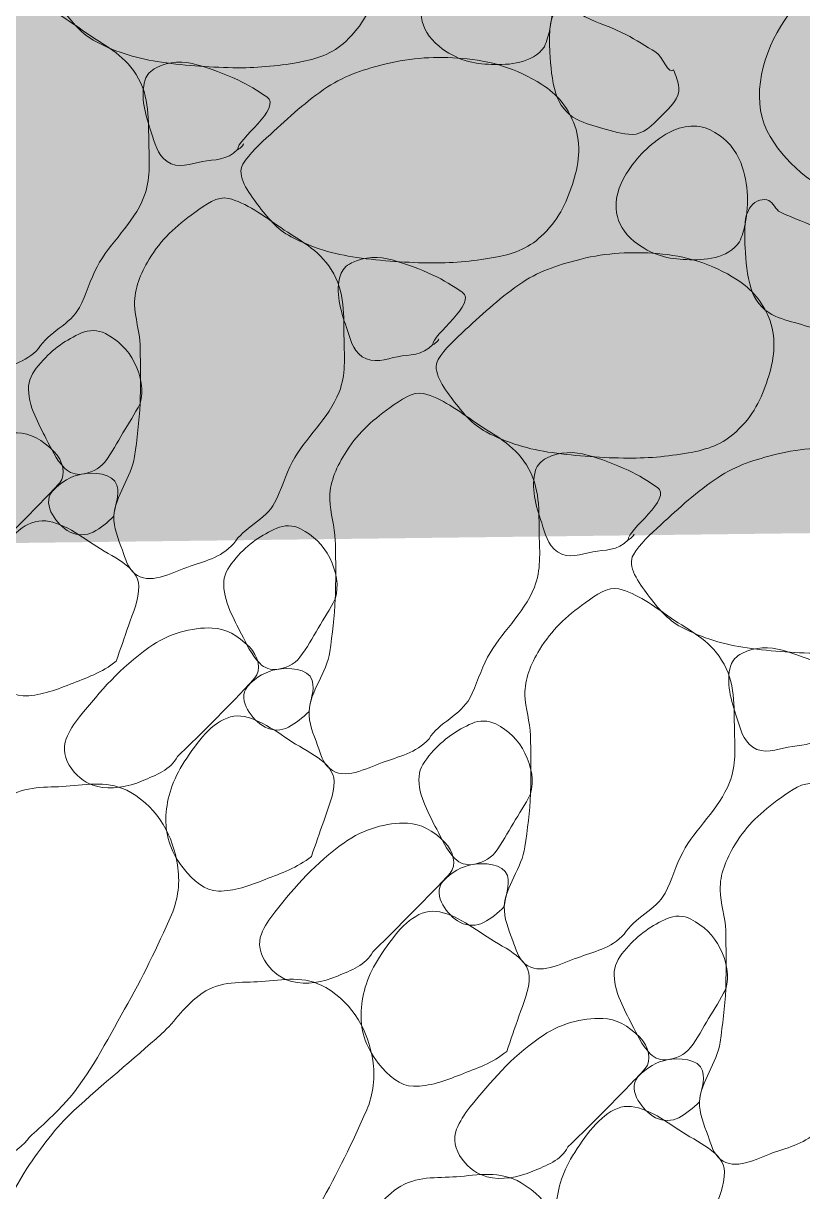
# Model space of a CAD drawing. Header units: feet. Extents: x 47819 to 50150, y 49272 to 50730.
# Drawn here: x 49385.9 to 49390.43, y 50333.79 to 50340.57 of the extents above; entities that cross this region are included whole.
import ezdxf

# ---------------------------------------------------------------- set-up
doc = ezdxf.new("R2010")
doc.units = ezdxf.units.FT
doc.header["$MEASUREMENT"] = 0
doc.layers.add('Level 30', color=1, linetype='Continuous', lineweight=0)
doc.layers.add('SILT FENCE', color=200, linetype='Continuous')

msp = doc.modelspace()

# ---------------------------------------------------------------- linework, layer by layer
at = {"layer": 'Level 30', "color": 1, "linetype": 'Continuous', "lineweight": 0}
for points, knots in [([(49391.4739, 50339.6391), (49391.3994, 50339.5316), (49391.2819, 50339.5134), (49391.1734, 50339.4941), (49391.0187, 50339.4668), (49390.8539, 50339.4676), (49390.6996, 50339.5366), (49390.4947, 50339.6282), (49390.3165, 50339.7613), (49390.2223, 50339.9502), (49390.1257, 50340.1441), (49390.2009, 50340.4104), (49390.3249, 50340.5902), (49390.4076, 50340.7101), (49390.4902, 50340.8279), (49390.5971, 50340.926), (49390.7644, 50341.0795), (49390.9397, 50341.221), (49391.1062, 50341.3715), (49391.1887, 50341.4461), (49391.2408, 50341.5378), (49391.3431, 50341.6084), (49391.4498, 50341.6821), (49391.5711, 50341.6668), (49391.686, 50341.6756), (49391.8099, 50341.685), (49391.9371, 50341.713), (49392.0608, 50341.6402), (49392.2255, 50341.5434), (49392.307, 50341.3824), (49392.333, 50341.2195), (49392.3482, 50341.1246), (49392.3372, 50341.0191), (49392.2977, 50340.9296), (49392.2149, 50340.742), (49392.128, 50340.5601), (49392.0255, 50340.3816), (49391.9181, 50340.1946), (49391.8266, 50340.0011), (49391.6825, 50339.8406), (49391.6173, 50339.768), (49391.5452, 50339.7047), (49391.4739, 50339.6391)], [0, 0, 0, 0, 0.050597, 0.050597, 0.050597, 0.122728, 0.122728, 0.122728, 0.218507, 0.218507, 0.218507, 0.316787, 0.316787, 0.316787, 0.38235, 0.38235, 0.38235, 0.484937, 0.484937, 0.484937, 0.535738, 0.535738, 0.535738, 0.588733, 0.588733, 0.588733, 0.645816, 0.645816, 0.645816, 0.721809, 0.721809, 0.721809, 0.766098, 0.766098, 0.766098, 0.85889, 0.85889, 0.85889, 0.956017, 0.956017, 0.956017, 1, 1, 1, 1]), ([(49387.7927, 50340.4848), (49387.716, 50340.4043), (49387.6237, 50340.3695), (49387.524, 50340.3505), (49387.3991, 50340.3266), (49387.2743, 50340.3143), (49387.1492, 50340.3151), (49387.002, 50340.3161), (49386.8546, 50340.3263), (49386.7073, 50340.3469), (49386.5743, 50340.3655), (49386.4495, 50340.4018), (49386.3255, 50340.4671), (49386.2418, 50340.5112), (49386.1895, 50340.5775), (49386.131, 50340.6545), (49386.0773, 50340.7254), (49386.0068, 50340.8221), (49386.0462, 50340.8879), (49386.0834, 50340.9501), (49386.1459, 50341.0066), (49386.2053, 50341.0611), (49386.3142, 50341.1611), (49386.4134, 50341.2546), (49386.5376, 50341.3369), (49386.6425, 50341.4064), (49386.7575, 50341.4413), (49386.877, 50341.4712), (49387.022, 50341.5075), (49387.1729, 50341.5148), (49387.3189, 50341.503), (49387.4796, 50341.4901), (49387.6311, 50341.4476), (49387.7821, 50341.351), (49387.8707, 50341.2943), (49387.9283, 50341.2223), (49387.966, 50341.1318), (49388.0106, 50341.0245), (49388.0002, 50340.9003), (49387.966, 50340.7924), (49387.9303, 50340.6802), (49387.8891, 50340.5782), (49387.7927, 50340.4848)], [0, 0, 0, 0, 0.060327, 0.060327, 0.060327, 0.135919, 0.135919, 0.135919, 0.224896, 0.224896, 0.224896, 0.305284, 0.305284, 0.305284, 0.359513, 0.359513, 0.359513, 0.409373, 0.409373, 0.409373, 0.456607, 0.456607, 0.456607, 0.543329, 0.543329, 0.543329, 0.616633, 0.616633, 0.616633, 0.70561, 0.70561, 0.70561, 0.803499, 0.803499, 0.803499, 0.860951, 0.860951, 0.860951, 0.929109, 0.929109, 0.929109, 1, 1, 1, 1]), ([(49388.9297, 50340.4367), (49388.8602, 50340.3382), (49388.7243, 50340.331), (49388.6221, 50340.3342), (49388.5207, 50340.3374), (49388.4192, 50340.3576), (49388.3181, 50340.4403), (49388.2568, 50340.4904), (49388.226, 50340.5459), (49388.2156, 50340.6064), (49388.203, 50340.6787), (49388.227, 50340.7606), (49388.2721, 50340.8327), (49388.335, 50340.9332), (49388.4061, 50341.0023), (49388.5019, 50341.0625), (49388.5784, 50341.1106), (49388.682, 50341.1261), (49388.76, 50341.0873), (49388.8308, 50341.052), (49388.8913, 50340.998), (49388.9262, 50340.9211), (49388.9831, 50340.7956), (49388.986, 50340.6627), (49388.9616, 50340.5393), (49388.9547, 50340.5047), (49388.9443, 50340.4706), (49388.9297, 50340.4367)], [0, 0, 0, 0, 0.135954, 0.135954, 0.135954, 0.270983, 0.270983, 0.270983, 0.352857, 0.352857, 0.352857, 0.450656, 0.450656, 0.450656, 0.586933, 0.586933, 0.586933, 0.695652, 0.695652, 0.695652, 0.79419, 0.79419, 0.79419, 0.954985, 0.954985, 0.954985, 1, 1, 1, 1]), ([(49385.9931, 50338.6852), (49385.9157, 50338.6006), (49385.8166, 50338.5824), (49385.7209, 50338.5473), (49385.6249, 50338.5121), (49385.5014, 50338.4423), (49385.4168, 50338.512), (49385.3749, 50338.5465), (49385.3643, 50338.5973), (49385.3461, 50338.6463), (49385.3217, 50338.7122), (49385.2938, 50338.7794), (49385.2966, 50338.8443), (49385.3017, 50338.961), (49385.4001, 50339.0703), (49385.4168, 50339.1908), (49385.431, 50339.2924), (49385.4447, 50339.3954), (49385.4487, 50339.4984), (49385.453, 50339.6114), (49385.4515, 50339.7248), (49385.4487, 50339.8378), (49385.4466, 50339.9174), (49385.4185, 50339.9958), (49385.4168, 50340.0747), (49385.4149, 50340.1654), (49385.4498, 50340.2514), (49385.5017, 50340.3363), (49385.5734, 50340.4536), (49385.6532, 50340.5267), (49385.7668, 50340.6085), (49385.8299, 50340.654), (49385.8989, 50340.7048), (49385.9613, 50340.6899), (49386.0645, 50340.6652), (49386.1649, 50340.5894), (49386.2654, 50340.5202), (49386.3754, 50340.4443), (49386.4817, 50340.3981), (49386.5588, 50340.2762), (49386.6423, 50340.1441), (49386.6293, 50340.0063), (49386.6331, 50339.8696), (49386.6358, 50339.7687), (49386.644, 50339.6649), (49386.6048, 50339.5656), (49386.5419, 50339.4064), (49386.4077, 50339.3007), (49386.3325, 50339.159), (49386.2929, 50339.0842), (49386.2691, 50338.9969), (49386.23, 50338.9221), (49386.1793, 50338.825), (49386.048, 50338.7779), (49385.9931, 50338.6852)], [0, 0, 0, 0, 0.054316, 0.054316, 0.054316, 0.108799, 0.108799, 0.108799, 0.135821, 0.135821, 0.135821, 0.172146, 0.172146, 0.172146, 0.237422, 0.237422, 0.237422, 0.292461, 0.292461, 0.292461, 0.352873, 0.352873, 0.352873, 0.395413, 0.395413, 0.395413, 0.444368, 0.444368, 0.444368, 0.51201, 0.51201, 0.51201, 0.549525, 0.549525, 0.549525, 0.611502, 0.611502, 0.611502, 0.679424, 0.679424, 0.679424, 0.752988, 0.752988, 0.752988, 0.80734, 0.80734, 0.80734, 0.894432, 0.894432, 0.894432, 0.940374, 0.940374, 0.940374, 1, 1, 1, 1]), ([(49389.6793, 50340.3024), (49389.6932, 50340.2691), (49389.7076, 50340.2336), (49389.7111, 50340.1998), (49389.7174, 50340.1384), (49389.6609, 50340.0865), (49389.6086, 50340.0337), (49389.555, 50339.9796), (49389.5033, 50339.9278), (49389.4389, 50339.9276), (49389.383, 50339.9275), (49389.3251, 50339.9467), (49389.2691, 50339.963), (49389.2172, 50339.9781), (49389.1667, 50339.9894), (49389.1171, 50340.016), (49389.0583, 50340.0476), (49389.0159, 50340.1018), (49388.9969, 50340.1645), (49388.9727, 50340.2442), (49388.9662, 50340.3241), (49388.9616, 50340.4049), (49388.959, 50340.4496), (49388.9589, 50340.4945), (49388.9616, 50340.5393), (49388.9637, 50340.5765), (49388.9718, 50340.6111), (49388.9969, 50340.6453), (49389.021, 50340.6781), (49389.0719, 50340.6909), (49389.0994, 50340.6771), (49389.1238, 50340.665), (49389.1388, 50340.6235), (49389.1666, 50340.61), (49389.2422, 50340.5731), (49389.3274, 50340.5475), (49389.4035, 50340.5074), (49389.4629, 50340.4762), (49389.5203, 50340.4399), (49389.5767, 50340.4049), (49389.6174, 50340.3797), (49389.6519, 50340.2711), (49389.6793, 50340.3024)], [0, 0, 0, 0, 0.046192, 0.046192, 0.046192, 0.130206, 0.130206, 0.130206, 0.216316, 0.216316, 0.216316, 0.290904, 0.290904, 0.290904, 0.360184, 0.360184, 0.360184, 0.442388, 0.442388, 0.442388, 0.546946, 0.546946, 0.546946, 0.604754, 0.604754, 0.604754, 0.652861, 0.652861, 0.652861, 0.699053, 0.699053, 0.699053, 0.739929, 0.739929, 0.739929, 0.850992, 0.850992, 0.850992, 0.93761, 0.93761, 0.93761, 1, 1, 1, 1]), ([(49387.1492, 50339.8413), (49387.0864, 50339.774), (49387.0149, 50339.7841), (49386.9442, 50339.7706), (49386.8774, 50339.7579), (49386.8028, 50339.7261), (49386.7391, 50339.7706), (49386.6792, 50339.8125), (49386.6685, 50339.8781), (49386.6472, 50339.9403), (49386.6133, 50340.0391), (49386.5817, 50340.1468), (49386.6118, 50340.2444), (49386.6212, 50340.2747), (49386.6446, 50340.2994), (49386.6755, 50340.3151), (49386.7526, 50340.3543), (49386.8373, 50340.3542), (49386.9124, 50340.3328), (49386.9922, 50340.31), (49387.0705, 50340.2808), (49387.1492, 50340.2444), (49387.2104, 50340.2161), (49387.2675, 50340.1805), (49387.3189, 50340.1454), (49387.4102, 50340.0831), (49387.1434, 50339.8947), (49387.1492, 50339.8413), (49387.15, 50339.8344), (49387.194, 50339.8755), (49387.1811, 50339.8732)], [0, 0, 0, 0, 0.103475, 0.103475, 0.103475, 0.201297, 0.201297, 0.201297, 0.293367, 0.293367, 0.293367, 0.439391, 0.439391, 0.439391, 0.484772, 0.484772, 0.484772, 0.598088, 0.598088, 0.598088, 0.7187, 0.7187, 0.7187, 0.812423, 0.812423, 0.812423, 0.978533, 0.978533, 0.978533, 1, 1, 1, 1]), ([(49388.9262, 50339.3513), (49388.8495, 50339.2708), (49388.7572, 50339.236), (49388.6575, 50339.217), (49388.5326, 50339.1931), (49388.4078, 50339.1808), (49388.2827, 50339.1816), (49388.1355, 50339.1826), (49387.9881, 50339.1928), (49387.8408, 50339.2134), (49387.7077, 50339.232), (49387.583, 50339.2683), (49387.459, 50339.3336), (49387.3753, 50339.3777), (49387.323, 50339.444), (49387.2645, 50339.521), (49387.2108, 50339.5919), (49387.1403, 50339.6886), (49387.1796, 50339.7544), (49387.2169, 50339.8167), (49387.2794, 50339.8732), (49387.3387, 50339.9276), (49387.4477, 50340.0276), (49387.5469, 50340.1211), (49387.6711, 50340.2034), (49387.776, 50340.2729), (49387.891, 50340.3078), (49388.0105, 50340.3377), (49388.1555, 50340.374), (49388.3064, 50340.3813), (49388.4524, 50340.3695), (49388.6131, 50340.3566), (49388.7646, 50340.3141), (49388.9156, 50340.2175), (49389.0042, 50340.1609), (49389.0618, 50340.0888), (49389.0994, 50339.9983), (49389.1441, 50339.891), (49389.1337, 50339.7668), (49389.0994, 50339.6589), (49389.0638, 50339.5467), (49389.0226, 50339.4447), (49388.9262, 50339.3513)], [0, 0, 0, 0, 0.060327, 0.060327, 0.060327, 0.135919, 0.135919, 0.135919, 0.224896, 0.224896, 0.224896, 0.305284, 0.305284, 0.305284, 0.359513, 0.359513, 0.359513, 0.409373, 0.409373, 0.409373, 0.456607, 0.456607, 0.456607, 0.543329, 0.543329, 0.543329, 0.616633, 0.616633, 0.616633, 0.70561, 0.70561, 0.70561, 0.803499, 0.803499, 0.803499, 0.860951, 0.860951, 0.860951, 0.929109, 0.929109, 0.929109, 1, 1, 1, 1]), ([(49390.0632, 50339.3032), (49389.9937, 50339.2047), (49389.8578, 50339.1975), (49389.7556, 50339.2007), (49389.6542, 50339.2039), (49389.5527, 50339.2241), (49389.4516, 50339.3068), (49389.3903, 50339.3569), (49389.3595, 50339.4124), (49389.3491, 50339.4729), (49389.3365, 50339.5453), (49389.3605, 50339.6271), (49389.4056, 50339.6992), (49389.4685, 50339.7997), (49389.5396, 50339.8688), (49389.6354, 50339.929), (49389.7119, 50339.9771), (49389.8154, 50339.9926), (49389.8935, 50339.9538), (49389.9643, 50339.9185), (49390.0248, 50339.8645), (49390.0597, 50339.7876), (49390.1166, 50339.6621), (49390.1195, 50339.5292), (49390.0951, 50339.4058), (49390.0882, 50339.3712), (49390.0778, 50339.3371), (49390.0632, 50339.3032)], [0, 0, 0, 0, 0.135954, 0.135954, 0.135954, 0.270983, 0.270983, 0.270983, 0.352857, 0.352857, 0.352857, 0.450656, 0.450656, 0.450656, 0.586933, 0.586933, 0.586933, 0.695652, 0.695652, 0.695652, 0.79419, 0.79419, 0.79419, 0.954985, 0.954985, 0.954985, 1, 1, 1, 1]), ([(49387.1266, 50337.5517), (49387.0492, 50337.4671), (49386.9501, 50337.4489), (49386.8544, 50337.4138), (49386.7584, 50337.3786), (49386.6349, 50337.3088), (49386.5503, 50337.3785), (49386.5084, 50337.413), (49386.4978, 50337.4638), (49386.4796, 50337.5128), (49386.4552, 50337.5787), (49386.4273, 50337.6459), (49386.4301, 50337.7108), (49386.4352, 50337.8275), (49386.5335, 50337.9368), (49386.5503, 50338.0573), (49386.5645, 50338.1589), (49386.5782, 50338.2619), (49386.5821, 50338.3649), (49386.5865, 50338.4779), (49386.585, 50338.5913), (49386.5821, 50338.7043), (49386.5801, 50338.7839), (49386.552, 50338.8623), (49386.5503, 50338.9412), (49386.5484, 50339.0319), (49386.5832, 50339.1179), (49386.6352, 50339.2028), (49386.7069, 50339.3201), (49386.7867, 50339.3932), (49386.9003, 50339.4751), (49386.9634, 50339.5205), (49387.0323, 50339.5713), (49387.0948, 50339.5564), (49387.198, 50339.5317), (49387.2984, 50339.4559), (49387.3989, 50339.3867), (49387.5089, 50339.3108), (49387.6152, 50339.2646), (49387.6923, 50339.1427), (49387.7758, 50339.0107), (49387.7628, 50338.8728), (49387.7665, 50338.7361), (49387.7693, 50338.6352), (49387.7775, 50338.5314), (49387.7383, 50338.4321), (49387.6754, 50338.2729), (49387.5412, 50338.1672), (49387.466, 50338.0255), (49387.4264, 50337.9507), (49387.4026, 50337.8634), (49387.3635, 50337.7886), (49387.3128, 50337.6915), (49387.1815, 50337.6444), (49387.1266, 50337.5517)], [0, 0, 0, 0, 0.054316, 0.054316, 0.054316, 0.108799, 0.108799, 0.108799, 0.135821, 0.135821, 0.135821, 0.172146, 0.172146, 0.172146, 0.237422, 0.237422, 0.237422, 0.292461, 0.292461, 0.292461, 0.352873, 0.352873, 0.352873, 0.395413, 0.395413, 0.395413, 0.444368, 0.444368, 0.444368, 0.51201, 0.51201, 0.51201, 0.549525, 0.549525, 0.549525, 0.611502, 0.611502, 0.611502, 0.679424, 0.679424, 0.679424, 0.752988, 0.752988, 0.752988, 0.80734, 0.80734, 0.80734, 0.894432, 0.894432, 0.894432, 0.940374, 0.940374, 0.940374, 1, 1, 1, 1]), ([(49390.8128, 50339.1689), (49390.8267, 50339.1356), (49390.8411, 50339.1001), (49390.8446, 50339.0663), (49390.8508, 50339.0049), (49390.7944, 50338.953), (49390.7421, 50338.9002), (49390.6884, 50338.8461), (49390.6368, 50338.7943), (49390.5723, 50338.7941), (49390.5165, 50338.794), (49390.4586, 50338.8132), (49390.4026, 50338.8295), (49390.3506, 50338.8446), (49390.3002, 50338.8559), (49390.2506, 50338.8825), (49390.1918, 50338.9141), (49390.1494, 50338.9683), (49390.1304, 50339.031), (49390.1062, 50339.1107), (49390.0997, 50339.1906), (49390.0951, 50339.2714), (49390.0925, 50339.3161), (49390.0924, 50339.361), (49390.0951, 50339.4058), (49390.0972, 50339.443), (49390.1053, 50339.4777), (49390.1304, 50339.5118), (49390.1545, 50339.5446), (49390.2054, 50339.5574), (49390.2329, 50339.5436), (49390.2573, 50339.5315), (49390.2723, 50339.49), (49390.3001, 50339.4765), (49390.3757, 50339.4396), (49390.4609, 50339.414), (49390.537, 50339.3739), (49390.5964, 50339.3427), (49390.6537, 50339.3064), (49390.7102, 50339.2714), (49390.7509, 50339.2462), (49390.7854, 50339.1376), (49390.8128, 50339.1689)], [0, 0, 0, 0, 0.046192, 0.046192, 0.046192, 0.130206, 0.130206, 0.130206, 0.216316, 0.216316, 0.216316, 0.290904, 0.290904, 0.290904, 0.360184, 0.360184, 0.360184, 0.442388, 0.442388, 0.442388, 0.546946, 0.546946, 0.546946, 0.604754, 0.604754, 0.604754, 0.652861, 0.652861, 0.652861, 0.699053, 0.699053, 0.699053, 0.739929, 0.739929, 0.739929, 0.850992, 0.850992, 0.850992, 0.93761, 0.93761, 0.93761, 1, 1, 1, 1]), ([(49388.2827, 50338.7078), (49388.2199, 50338.6405), (49388.1484, 50338.6506), (49388.0777, 50338.6371), (49388.0108, 50338.6244), (49387.9363, 50338.5926), (49387.8726, 50338.6371), (49387.8127, 50338.679), (49387.802, 50338.7446), (49387.7807, 50338.8068), (49387.7468, 50338.9056), (49387.7152, 50339.0133), (49387.7453, 50339.1109), (49387.7547, 50339.1412), (49387.7781, 50339.1659), (49387.809, 50339.1816), (49387.8861, 50339.2208), (49387.9708, 50339.2207), (49388.0459, 50339.1993), (49388.1257, 50339.1765), (49388.204, 50339.1473), (49388.2827, 50339.1109), (49388.3439, 50339.0826), (49388.401, 50339.0471), (49388.4524, 50339.0119), (49388.5437, 50338.9496), (49388.2769, 50338.7612), (49388.2827, 50338.7078), (49388.2835, 50338.7009), (49388.3275, 50338.742), (49388.3146, 50338.7397)], [0, 0, 0, 0, 0.103475, 0.103475, 0.103475, 0.201297, 0.201297, 0.201297, 0.293367, 0.293367, 0.293367, 0.439391, 0.439391, 0.439391, 0.484772, 0.484772, 0.484772, 0.598088, 0.598088, 0.598088, 0.7187, 0.7187, 0.7187, 0.812423, 0.812423, 0.812423, 0.978533, 0.978533, 0.978533, 1, 1, 1, 1]), ([(49390.0597, 50338.2178), (49389.983, 50338.1373), (49389.8906, 50338.1025), (49389.791, 50338.0835), (49389.6661, 50338.0597), (49389.5413, 50338.0473), (49389.4162, 50338.0481), (49389.269, 50338.0491), (49389.1215, 50338.0593), (49388.9743, 50338.0799), (49388.8412, 50338.0986), (49388.7165, 50338.1348), (49388.5924, 50338.2001), (49388.5088, 50338.2442), (49388.4565, 50338.3105), (49388.398, 50338.3875), (49388.3442, 50338.4584), (49388.2738, 50338.5551), (49388.3131, 50338.6209), (49388.3504, 50338.6832), (49388.4129, 50338.7397), (49388.4722, 50338.7941), (49388.5812, 50338.8941), (49388.6804, 50338.9876), (49388.8046, 50339.0699), (49388.9095, 50339.1394), (49389.0245, 50339.1744), (49389.144, 50339.2042), (49389.289, 50339.2405), (49389.4399, 50339.2478), (49389.5859, 50339.2361), (49389.7466, 50339.2231), (49389.8981, 50339.1806), (49390.0491, 50339.084), (49390.1377, 50339.0274), (49390.1953, 50338.9553), (49390.2329, 50338.8648), (49390.2776, 50338.7575), (49390.2672, 50338.6333), (49390.2329, 50338.5254), (49390.1973, 50338.4132), (49390.1561, 50338.3112), (49390.0597, 50338.2178)], [0, 0, 0, 0, 0.060327, 0.060327, 0.060327, 0.135919, 0.135919, 0.135919, 0.224896, 0.224896, 0.224896, 0.305284, 0.305284, 0.305284, 0.359513, 0.359513, 0.359513, 0.409373, 0.409373, 0.409373, 0.456607, 0.456607, 0.456607, 0.543329, 0.543329, 0.543329, 0.616633, 0.616633, 0.616633, 0.70561, 0.70561, 0.70561, 0.803499, 0.803499, 0.803499, 0.860951, 0.860951, 0.860951, 0.929109, 0.929109, 0.929109, 1, 1, 1, 1]), ([(49386.5821, 50338.3649), (49386.5513, 50338.3027), (49386.517, 50338.2515), (49386.4831, 50338.1952), (49386.4486, 50338.1378), (49386.4199, 50338.0816), (49386.3771, 50338.0255), (49386.3446, 50337.9829), (49386.2888, 50337.961), (49386.2427, 50337.9548), (49386.2108, 50337.9505), (49386.1712, 50337.9615), (49386.1437, 50337.9901), (49386.0914, 50338.0447), (49386.0691, 50338.1003), (49386.0377, 50338.1598), (49386.0136, 50338.2054), (49385.9914, 50338.2503), (49385.9705, 50338.2977), (49385.9468, 50338.3513), (49385.9312, 50338.412), (49385.9351, 50338.4674), (49385.9386, 50338.516), (49385.9689, 50338.559), (49386.0059, 50338.6018), (49386.0774, 50338.6845), (49386.1536, 50338.7355), (49386.2427, 50338.775), (49386.2846, 50338.7936), (49386.338, 50338.7941), (49386.3806, 50338.7715), (49386.4547, 50338.7321), (49386.5119, 50338.6797), (49386.5503, 50338.6018), (49386.5886, 50338.5241), (49386.6051, 50338.4406), (49386.5821, 50338.3649)], [0, 0, 0, 0, 0.087607, 0.087607, 0.087607, 0.176844, 0.176844, 0.176844, 0.244543, 0.244543, 0.244543, 0.291416, 0.291416, 0.291416, 0.380653, 0.380653, 0.380653, 0.449046, 0.449046, 0.449046, 0.526343, 0.526343, 0.526343, 0.594042, 0.594042, 0.594042, 0.724902, 0.724902, 0.724902, 0.786407, 0.786407, 0.786407, 0.893425, 0.893425, 0.893425, 1, 1, 1, 1]), ([(49388.2601, 50336.4182), (49388.1827, 50336.3336), (49388.0836, 50336.3154), (49387.9879, 50336.2803), (49387.8918, 50336.2451), (49387.7684, 50336.1753), (49387.6838, 50336.245), (49387.6419, 50336.2795), (49387.6312, 50336.3304), (49387.6131, 50336.3793), (49387.5887, 50336.4452), (49387.5608, 50336.5124), (49387.5636, 50336.5773), (49387.5687, 50336.694), (49387.667, 50336.8033), (49387.6838, 50336.9238), (49387.698, 50337.0255), (49387.7117, 50337.1284), (49387.7156, 50337.2314), (49387.72, 50337.3445), (49387.7185, 50337.4578), (49387.7156, 50337.5708), (49387.7136, 50337.6504), (49387.6855, 50337.7289), (49387.6838, 50337.8077), (49387.6819, 50337.8984), (49387.7167, 50337.9844), (49387.7687, 50338.0693), (49387.8404, 50338.1866), (49387.9202, 50338.2597), (49388.0338, 50338.3416), (49388.0969, 50338.387), (49388.1658, 50338.4378), (49388.2283, 50338.4229), (49388.3315, 50338.3982), (49388.4319, 50338.3224), (49388.5323, 50338.2532), (49388.6424, 50338.1773), (49388.7487, 50338.1312), (49388.8258, 50338.0092), (49388.9093, 50337.8772), (49388.8963, 50337.7393), (49388.9, 50337.6026), (49388.9028, 50337.5017), (49388.911, 50337.3979), (49388.8718, 50337.2986), (49388.8089, 50337.1394), (49388.6747, 50337.0337), (49388.5995, 50336.892), (49388.5599, 50336.8172), (49388.5361, 50336.7299), (49388.497, 50336.6551), (49388.4463, 50336.558), (49388.315, 50336.5109), (49388.2601, 50336.4182)], [0, 0, 0, 0, 0.054316, 0.054316, 0.054316, 0.108799, 0.108799, 0.108799, 0.135821, 0.135821, 0.135821, 0.172146, 0.172146, 0.172146, 0.237422, 0.237422, 0.237422, 0.292461, 0.292461, 0.292461, 0.352873, 0.352873, 0.352873, 0.395413, 0.395413, 0.395413, 0.444368, 0.444368, 0.444368, 0.51201, 0.51201, 0.51201, 0.549525, 0.549525, 0.549525, 0.611502, 0.611502, 0.611502, 0.679424, 0.679424, 0.679424, 0.752988, 0.752988, 0.752988, 0.80734, 0.80734, 0.80734, 0.894432, 0.894432, 0.894432, 0.940374, 0.940374, 0.940374, 1, 1, 1, 1]), ([(49385.6664, 50337.4492), (49385.6261, 50337.3702), (49385.5406, 50337.3413), (49385.4614, 50337.3078), (49385.3765, 50337.2719), (49385.2813, 50337.254), (49385.1962, 50337.276), (49385.1397, 50337.2905), (49385.092, 50337.3241), (49385.0513, 50337.3785), (49385.0108, 50337.4325), (49384.9981, 50337.4996), (49385.0194, 50337.5517), (49385.0375, 50337.5959), (49385.0645, 50337.6383), (49385.0972, 50337.679), (49385.2223, 50337.8345), (49385.3308, 50337.9605), (49385.5003, 50338.0821), (49385.6146, 50338.1641), (49385.7475, 50338.1994), (49385.868, 50338.1952), (49385.9437, 50338.1926), (49386.0158, 50338.1541), (49386.0836, 50338.0856), (49386.135, 50338.0338), (49386.1557, 50337.9504), (49386.1155, 50337.9053), (49386.0803, 50337.8659), (49386.0436, 50337.8273), (49386.0059, 50337.7886), (49385.8927, 50337.6725), (49385.7796, 50337.5577), (49385.6664, 50337.4492)], [0, 0, 0, 0, 0.081972, 0.081972, 0.081972, 0.169857, 0.169857, 0.169857, 0.228285, 0.228285, 0.228285, 0.286248, 0.286248, 0.286248, 0.335334, 0.335334, 0.335334, 0.522907, 0.522907, 0.522907, 0.649504, 0.649504, 0.649504, 0.729114, 0.729114, 0.729114, 0.789367, 0.789367, 0.789367, 0.842044, 0.842044, 0.842044, 1, 1, 1, 1]), ([(49391.1932, 50337.0843), (49391.1165, 50337.0038), (49391.0241, 50336.969), (49390.9245, 50336.95), (49390.7996, 50336.9262), (49390.6748, 50336.9138), (49390.5497, 50336.9146), (49390.4025, 50336.9156), (49390.255, 50336.9258), (49390.1078, 50336.9464), (49389.9747, 50336.9651), (49389.85, 50337.0013), (49389.7259, 50337.0667), (49389.6423, 50337.1107), (49389.5899, 50337.177), (49389.5315, 50337.254), (49389.4777, 50337.3249), (49389.4073, 50337.4216), (49389.4466, 50337.4874), (49389.4839, 50337.5497), (49389.5464, 50337.6062), (49389.6057, 50337.6606), (49389.7147, 50337.7606), (49389.8139, 50337.8541), (49389.9381, 50337.9364), (49390.043, 50338.0059), (49390.158, 50338.0409), (49390.2775, 50338.0707), (49390.4225, 50338.107), (49390.5734, 50338.1143), (49390.7194, 50338.1026), (49390.8801, 50338.0896), (49391.0316, 50338.0471), (49391.1826, 50337.9505), (49391.2712, 50337.8939), (49391.3288, 50337.8218), (49391.3664, 50337.7313), (49391.4111, 50337.624), (49391.4007, 50337.4998), (49391.3664, 50337.3919), (49391.3308, 50337.2797), (49391.2896, 50337.1777), (49391.1932, 50337.0843)], [0, 0, 0, 0, 0.060327, 0.060327, 0.060327, 0.135919, 0.135919, 0.135919, 0.224896, 0.224896, 0.224896, 0.305284, 0.305284, 0.305284, 0.359513, 0.359513, 0.359513, 0.409373, 0.409373, 0.409373, 0.456607, 0.456607, 0.456607, 0.543329, 0.543329, 0.543329, 0.616633, 0.616633, 0.616633, 0.70561, 0.70561, 0.70561, 0.803499, 0.803499, 0.803499, 0.860951, 0.860951, 0.860951, 0.929109, 0.929109, 0.929109, 1, 1, 1, 1]), ([(49389.4162, 50337.5744), (49389.3534, 50337.507), (49389.2819, 50337.5171), (49389.2112, 50337.5036), (49389.1443, 50337.4909), (49389.0698, 50337.4591), (49389.0061, 50337.5036), (49388.9462, 50337.5456), (49388.9355, 50337.6111), (49388.9142, 50337.6733), (49388.8803, 50337.7721), (49388.8487, 50337.8798), (49388.8788, 50337.9774), (49388.8882, 50338.0077), (49388.9116, 50338.0324), (49388.9425, 50338.0481), (49389.0196, 50338.0873), (49389.1043, 50338.0872), (49389.1793, 50338.0658), (49389.2592, 50338.043), (49389.3375, 50338.0138), (49389.4162, 50337.9774), (49389.4774, 50337.9491), (49389.5345, 50337.9136), (49389.5859, 50337.8784), (49389.6771, 50337.8161), (49389.4104, 50337.6278), (49389.4162, 50337.5744), (49389.417, 50337.5675), (49389.461, 50337.6085), (49389.448, 50337.6062)], [0, 0, 0, 0, 0.103475, 0.103475, 0.103475, 0.201297, 0.201297, 0.201297, 0.293367, 0.293367, 0.293367, 0.439391, 0.439391, 0.439391, 0.484772, 0.484772, 0.484772, 0.598088, 0.598088, 0.598088, 0.7187, 0.7187, 0.7187, 0.812423, 0.812423, 0.812423, 0.978533, 0.978533, 0.978533, 1, 1, 1, 1]), ([(49386.4301, 50337.7108), (49386.3921, 50337.6727), (49386.3541, 50337.643), (49386.3099, 50337.6189), (49386.2707, 50337.5975), (49386.2174, 50337.5975), (49386.1756, 50337.6189), (49386.1304, 50337.642), (49386.0985, 50337.6789), (49386.073, 50337.7214), (49386.0494, 50337.7608), (49386.0388, 50337.817), (49386.073, 50337.8558), (49386.1231, 50337.9126), (49386.1835, 50337.9435), (49386.2427, 50337.9548), (49386.3075, 50337.9671), (49386.4264, 50337.9621), (49386.4478, 50337.8911), (49386.4658, 50337.8312), (49386.4336, 50337.7711), (49386.4301, 50337.7108)], [0, 0, 0, 0, 0.13075, 0.13075, 0.13075, 0.246831, 0.246831, 0.246831, 0.372114, 0.372114, 0.372114, 0.488195, 0.488195, 0.488195, 0.657947, 0.657947, 0.657947, 0.84346, 0.84346, 0.84346, 1, 1, 1, 1]), ([(49386.4443, 50336.8694), (49386.3602, 50336.8011), (49386.2707, 50336.7728), (49386.1756, 50336.735), (49386.0867, 50336.6998), (49385.9925, 50336.6652), (49385.9033, 50336.6678), (49385.8254, 50336.6702), (49385.7591, 50336.7247), (49385.6983, 50336.8022), (49385.6189, 50336.9033), (49385.5937, 50337.0052), (49385.5993, 50337.1062), (49385.605, 50337.2101), (49385.6378, 50337.3138), (49385.7053, 50337.4174), (49385.7824, 50337.5356), (49385.8665, 50337.6504), (49385.974, 50337.679), (49386.0774, 50337.7065), (49386.2022, 50337.6214), (49386.3099, 50337.5482), (49386.4176, 50337.475), (49386.5732, 50337.4181), (49386.5751, 50337.3042), (49386.5763, 50337.2291), (49386.5406, 50337.1493), (49386.515, 50337.0744), (49386.4916, 50337.006), (49386.4669, 50336.938), (49386.4443, 50336.8694)], [0, 0, 0, 0, 0.099321, 0.099321, 0.099321, 0.192025, 0.192025, 0.192025, 0.273076, 0.273076, 0.273076, 0.378794, 0.378794, 0.378794, 0.48747, 0.48747, 0.48747, 0.61146, 0.61146, 0.61146, 0.73063, 0.73063, 0.73063, 0.849753, 0.849753, 0.849753, 0.928287, 0.928287, 0.928287, 1, 1, 1, 1]), ([(49387.7156, 50337.2314), (49387.6848, 50337.1692), (49387.6505, 50337.118), (49387.6166, 50337.0617), (49387.5821, 50337.0043), (49387.5534, 50336.9481), (49387.5106, 50336.892), (49387.4781, 50336.8495), (49387.4223, 50336.8275), (49387.3762, 50336.8213), (49387.3443, 50336.817), (49387.3047, 50336.828), (49387.2772, 50336.8566), (49387.2249, 50336.9112), (49387.2026, 50336.9668), (49387.1712, 50337.0263), (49387.1471, 50337.072), (49387.1249, 50337.1168), (49387.104, 50337.1642), (49387.0803, 50337.2178), (49387.0647, 50337.2785), (49387.0686, 50337.3339), (49387.0721, 50337.3825), (49387.1024, 50337.4255), (49387.1393, 50337.4683), (49387.2108, 50337.551), (49387.2871, 50337.602), (49387.3762, 50337.6415), (49387.4181, 50337.6601), (49387.4715, 50337.6606), (49387.5141, 50337.638), (49387.5882, 50337.5986), (49387.6454, 50337.5462), (49387.6838, 50337.4683), (49387.7221, 50337.3907), (49387.7386, 50337.3071), (49387.7156, 50337.2314)], [0, 0, 0, 0, 0.087607, 0.087607, 0.087607, 0.176844, 0.176844, 0.176844, 0.244543, 0.244543, 0.244543, 0.291416, 0.291416, 0.291416, 0.380653, 0.380653, 0.380653, 0.449046, 0.449046, 0.449046, 0.526343, 0.526343, 0.526343, 0.594042, 0.594042, 0.594042, 0.724902, 0.724902, 0.724902, 0.786407, 0.786407, 0.786407, 0.893425, 0.893425, 0.893425, 1, 1, 1, 1]), ([(49389.3936, 50335.2847), (49389.3162, 50335.2001), (49389.2171, 50335.1819), (49389.1214, 50335.1469), (49389.0253, 50335.1117), (49388.9019, 50335.0418), (49388.8173, 50335.1115), (49388.7754, 50335.146), (49388.7647, 50335.1969), (49388.7466, 50335.2459), (49388.7222, 50335.3117), (49388.6943, 50335.3789), (49388.6971, 50335.4438), (49388.7022, 50335.5605), (49388.8005, 50335.6698), (49388.8173, 50335.7903), (49388.8315, 50335.892), (49388.8452, 50335.9949), (49388.8491, 50336.0979), (49388.8535, 50336.211), (49388.852, 50336.3243), (49388.8491, 50336.4373), (49388.8471, 50336.5169), (49388.8189, 50336.5954), (49388.8173, 50336.6742), (49388.8154, 50336.7649), (49388.8502, 50336.8509), (49388.9022, 50336.9358), (49388.9739, 50337.0531), (49389.0537, 50337.1262), (49389.1673, 50337.2081), (49389.2304, 50337.2535), (49389.2993, 50337.3043), (49389.3618, 50337.2894), (49389.4649, 50337.2647), (49389.5654, 50337.1889), (49389.6658, 50337.1197), (49389.7759, 50337.0438), (49389.8822, 50336.9977), (49389.9593, 50336.8757), (49390.0428, 50336.7437), (49390.0298, 50336.6058), (49390.0335, 50336.4691), (49390.0363, 50336.3682), (49390.0445, 50336.2644), (49390.0052, 50336.1651), (49389.9424, 50336.0059), (49389.8082, 50335.9002), (49389.733, 50335.7585), (49389.6933, 50335.6837), (49389.6696, 50335.5964), (49389.6305, 50335.5216), (49389.5798, 50335.4245), (49389.4485, 50335.3774), (49389.3936, 50335.2847)], [0, 0, 0, 0, 0.054316, 0.054316, 0.054316, 0.108799, 0.108799, 0.108799, 0.135821, 0.135821, 0.135821, 0.172146, 0.172146, 0.172146, 0.237422, 0.237422, 0.237422, 0.292461, 0.292461, 0.292461, 0.352873, 0.352873, 0.352873, 0.395413, 0.395413, 0.395413, 0.444368, 0.444368, 0.444368, 0.51201, 0.51201, 0.51201, 0.549525, 0.549525, 0.549525, 0.611502, 0.611502, 0.611502, 0.679424, 0.679424, 0.679424, 0.752988, 0.752988, 0.752988, 0.80734, 0.80734, 0.80734, 0.894432, 0.894432, 0.894432, 0.940374, 0.940374, 0.940374, 1, 1, 1, 1]), ([(49386.7999, 50336.3157), (49386.7596, 50336.2367), (49386.674, 50336.2078), (49386.5949, 50336.1743), (49386.51, 50336.1384), (49386.4148, 50336.1205), (49386.3297, 50336.1425), (49386.2731, 50336.1571), (49386.2255, 50336.1906), (49386.1847, 50336.245), (49386.1443, 50336.299), (49386.1316, 50336.3661), (49386.1529, 50336.4182), (49386.171, 50336.4624), (49386.198, 50336.5048), (49386.2307, 50336.5455), (49386.3558, 50336.701), (49386.4643, 50336.8271), (49386.6338, 50336.9486), (49386.7481, 50337.0306), (49386.881, 50337.0659), (49387.0015, 50337.0617), (49387.0772, 50337.0591), (49387.1493, 50337.0206), (49387.2171, 50336.9521), (49387.2685, 50336.9003), (49387.2891, 50336.8169), (49387.2489, 50336.7718), (49387.2138, 50336.7324), (49387.1771, 50336.6938), (49387.1393, 50336.6551), (49387.0262, 50336.539), (49386.9131, 50336.4242), (49386.7999, 50336.3157)], [0, 0, 0, 0, 0.081972, 0.081972, 0.081972, 0.169857, 0.169857, 0.169857, 0.228285, 0.228285, 0.228285, 0.286248, 0.286248, 0.286248, 0.335334, 0.335334, 0.335334, 0.522907, 0.522907, 0.522907, 0.649504, 0.649504, 0.649504, 0.729114, 0.729114, 0.729114, 0.789367, 0.789367, 0.789367, 0.842044, 0.842044, 0.842044, 1, 1, 1, 1]), ([(49390.5497, 50336.4409), (49390.4869, 50336.3735), (49390.4153, 50336.3836), (49390.3447, 50336.3702), (49390.2778, 50336.3574), (49390.2032, 50336.3256), (49390.1396, 50336.3702), (49390.0797, 50336.4121), (49390.069, 50336.4776), (49390.0477, 50336.5399), (49390.0138, 50336.6386), (49389.9822, 50336.7463), (49390.0123, 50336.8439), (49390.0217, 50336.8743), (49390.0451, 50336.8989), (49390.076, 50336.9146), (49390.1531, 50336.9538), (49390.2378, 50336.9537), (49390.3128, 50336.9323), (49390.3927, 50336.9095), (49390.471, 50336.8803), (49390.5497, 50336.8439), (49390.6109, 50336.8156), (49390.668, 50336.7801), (49390.7194, 50336.7449), (49390.8106, 50336.6826), (49390.5438, 50336.4943), (49390.5497, 50336.4409), (49390.5505, 50336.434), (49390.5945, 50336.475), (49390.5815, 50336.4727)], [0, 0, 0, 0, 0.103475, 0.103475, 0.103475, 0.201297, 0.201297, 0.201297, 0.293367, 0.293367, 0.293367, 0.439391, 0.439391, 0.439391, 0.484772, 0.484772, 0.484772, 0.598088, 0.598088, 0.598088, 0.7187, 0.7187, 0.7187, 0.812423, 0.812423, 0.812423, 0.978533, 0.978533, 0.978533, 1, 1, 1, 1]), ([(49387.5636, 50336.5773), (49387.5256, 50336.5392), (49387.4876, 50336.5095), (49387.4434, 50336.4854), (49387.4042, 50336.464), (49387.3509, 50336.464), (49387.309, 50336.4854), (49387.2639, 50336.5085), (49387.232, 50336.5454), (49387.2065, 50336.5879), (49387.1829, 50336.6273), (49387.1723, 50336.6835), (49387.2065, 50336.7223), (49387.2566, 50336.7791), (49387.317, 50336.81), (49387.3762, 50336.8213), (49387.441, 50336.8336), (49387.5599, 50336.8286), (49387.5813, 50336.7576), (49387.5993, 50336.6977), (49387.5671, 50336.6376), (49387.5636, 50336.5773)], [0, 0, 0, 0, 0.13075, 0.13075, 0.13075, 0.246831, 0.246831, 0.246831, 0.372114, 0.372114, 0.372114, 0.488195, 0.488195, 0.488195, 0.657947, 0.657947, 0.657947, 0.84346, 0.84346, 0.84346, 1, 1, 1, 1]), ([(49387.5777, 50335.7359), (49387.4937, 50335.6676), (49387.4042, 50335.6393), (49387.309, 50335.6015), (49387.2202, 50335.5663), (49387.126, 50335.5317), (49387.0368, 50335.5344), (49386.9589, 50335.5367), (49386.8926, 50335.5912), (49386.8318, 50335.6687), (49386.7524, 50335.7698), (49386.7272, 50335.8717), (49386.7328, 50335.9728), (49386.7385, 50336.0766), (49386.7713, 50336.1803), (49386.8388, 50336.2839), (49386.9159, 50336.4021), (49387, 50336.5169), (49387.1075, 50336.5455), (49387.2109, 50336.573), (49387.3356, 50336.4879), (49387.4434, 50336.4147), (49387.5511, 50336.3415), (49387.7067, 50336.2847), (49387.7086, 50336.1707), (49387.7098, 50336.0957), (49387.6741, 50336.0158), (49387.6485, 50335.9409), (49387.625, 50335.8725), (49387.6004, 50335.8045), (49387.5777, 50335.7359)], [0, 0, 0, 0, 0.099321, 0.099321, 0.099321, 0.192025, 0.192025, 0.192025, 0.273076, 0.273076, 0.273076, 0.378794, 0.378794, 0.378794, 0.48747, 0.48747, 0.48747, 0.61146, 0.61146, 0.61146, 0.73063, 0.73063, 0.73063, 0.849753, 0.849753, 0.849753, 0.928287, 0.928287, 0.928287, 1, 1, 1, 1]), ([(49388.8491, 50336.0979), (49388.8183, 50336.0357), (49388.784, 50335.9845), (49388.7501, 50335.9282), (49388.7156, 50335.8709), (49388.6869, 50335.8146), (49388.6441, 50335.7585), (49388.6116, 50335.716), (49388.5558, 50335.694), (49388.5097, 50335.6878), (49388.4778, 50335.6835), (49388.4382, 50335.6945), (49388.4107, 50335.7231), (49388.3584, 50335.7777), (49388.3361, 50335.8333), (49388.3047, 50335.8929), (49388.2806, 50335.9385), (49388.2584, 50335.9833), (49388.2375, 50336.0307), (49388.2138, 50336.0843), (49388.1982, 50336.145), (49388.2021, 50336.2004), (49388.2056, 50336.249), (49388.2358, 50336.292), (49388.2728, 50336.3348), (49388.3443, 50336.4175), (49388.4206, 50336.4685), (49388.5097, 50336.508), (49388.5516, 50336.5266), (49388.605, 50336.5271), (49388.6476, 50336.5045), (49388.7217, 50336.4651), (49388.7788, 50336.4128), (49388.8173, 50336.3348), (49388.8556, 50336.2572), (49388.8721, 50336.1736), (49388.8491, 50336.0979)], [0, 0, 0, 0, 0.087607, 0.087607, 0.087607, 0.176844, 0.176844, 0.176844, 0.244543, 0.244543, 0.244543, 0.291416, 0.291416, 0.291416, 0.380653, 0.380653, 0.380653, 0.449045, 0.449045, 0.449045, 0.526343, 0.526343, 0.526343, 0.594042, 0.594042, 0.594042, 0.724902, 0.724902, 0.724902, 0.786407, 0.786407, 0.786407, 0.893425, 0.893425, 0.893425, 1, 1, 1, 1]), ([(49385.9408, 50334.106), (49385.8663, 50333.9984), (49385.7488, 50333.9802), (49385.6403, 50333.961), (49385.4856, 50333.9337), (49385.3208, 50333.9345), (49385.1665, 50334.0035), (49384.9616, 50334.0951), (49384.7834, 50334.2282), (49384.6892, 50334.4171), (49384.5926, 50334.611), (49384.6678, 50334.8773), (49384.7917, 50335.0571), (49384.8744, 50335.177), (49384.9571, 50335.2948), (49385.064, 50335.3929), (49385.2313, 50335.5464), (49385.4066, 50335.6879), (49385.5731, 50335.8384), (49385.6556, 50335.913), (49385.7077, 50336.0047), (49385.81, 50336.0753), (49385.9167, 50336.1489), (49386.038, 50336.1337), (49386.1529, 50336.1425), (49386.2767, 50336.1519), (49386.404, 50336.1798), (49386.5277, 50336.1071), (49386.6924, 50336.0103), (49386.7739, 50335.8492), (49386.7999, 50335.6864), (49386.8151, 50335.5915), (49386.8041, 50335.486), (49386.7646, 50335.3965), (49386.6818, 50335.2088), (49386.5949, 50335.027), (49386.4923, 50334.8485), (49386.385, 50334.6615), (49386.2935, 50334.468), (49386.1494, 50334.3075), (49386.0841, 50334.2349), (49386.0121, 50334.1716), (49385.9408, 50334.106)], [0, 0, 0, 0, 0.050597, 0.050597, 0.050597, 0.122728, 0.122728, 0.122728, 0.218507, 0.218507, 0.218507, 0.316787, 0.316787, 0.316787, 0.38235, 0.38235, 0.38235, 0.484937, 0.484937, 0.484937, 0.535738, 0.535738, 0.535738, 0.588733, 0.588733, 0.588733, 0.645816, 0.645816, 0.645816, 0.721809, 0.721809, 0.721809, 0.766098, 0.766098, 0.766098, 0.85889, 0.85889, 0.85889, 0.956017, 0.956017, 0.956017, 1, 1, 1, 1]), ([(49390.5271, 50334.1512), (49390.4497, 50334.0666), (49390.3506, 50334.0485), (49390.2549, 50334.0134), (49390.1588, 50333.9782), (49390.0354, 50333.9084), (49389.9508, 50333.978), (49389.9089, 50334.0126), (49389.8982, 50334.0634), (49389.8801, 50334.1124), (49389.8557, 50334.1782), (49389.8278, 50334.2454), (49389.8306, 50334.3103), (49389.8357, 50334.427), (49389.934, 50334.5363), (49389.9508, 50334.6568), (49389.9649, 50334.7585), (49389.9787, 50334.8614), (49389.9826, 50334.9644), (49389.9869, 50335.0775), (49389.9855, 50335.1908), (49389.9826, 50335.3038), (49389.9806, 50335.3834), (49389.9524, 50335.4619), (49389.9508, 50335.5407), (49389.9489, 50335.6314), (49389.9837, 50335.7175), (49390.0357, 50335.8023), (49390.1074, 50335.9196), (49390.1872, 50335.9927), (49390.3008, 50336.0746), (49390.3639, 50336.12), (49390.4328, 50336.1708), (49390.4953, 50336.1559), (49390.5984, 50336.1312), (49390.6989, 50336.0554), (49390.7993, 50335.9862), (49390.9094, 50335.9103), (49391.0157, 50335.8642), (49391.0928, 50335.7422), (49391.1762, 50335.6102), (49391.1633, 50335.4723), (49391.167, 50335.3357), (49391.1698, 50335.2347), (49391.178, 50335.1309), (49391.1387, 50335.0316), (49391.0759, 50334.8725), (49390.9417, 50334.7668), (49390.8665, 50334.625), (49390.8268, 50334.5502), (49390.803, 50334.4629), (49390.764, 50334.3881), (49390.7133, 50334.291), (49390.582, 50334.2439), (49390.5271, 50334.1512)], [0, 0, 0, 0, 0.054316, 0.054316, 0.054316, 0.108799, 0.108799, 0.108799, 0.135821, 0.135821, 0.135821, 0.172146, 0.172146, 0.172146, 0.237422, 0.237422, 0.237422, 0.292461, 0.292461, 0.292461, 0.352873, 0.352873, 0.352873, 0.395413, 0.395413, 0.395413, 0.444368, 0.444368, 0.444368, 0.51201, 0.51201, 0.51201, 0.549525, 0.549525, 0.549525, 0.611502, 0.611502, 0.611502, 0.679424, 0.679424, 0.679424, 0.752988, 0.752988, 0.752988, 0.80734, 0.80734, 0.80734, 0.894432, 0.894432, 0.894432, 0.940374, 0.940374, 0.940374, 1, 1, 1, 1]), ([(49387.9334, 50335.1822), (49387.8931, 50335.1032), (49387.8075, 50335.0743), (49387.7284, 50335.0408), (49387.6435, 50335.0049), (49387.5483, 50334.987), (49387.4632, 50335.009), (49387.4066, 50335.0236), (49387.359, 50335.0571), (49387.3182, 50335.1115), (49387.2778, 50335.1655), (49387.2651, 50335.2326), (49387.2864, 50335.2847), (49387.3045, 50335.3289), (49387.3315, 50335.3713), (49387.3642, 50335.412), (49387.4893, 50335.5675), (49387.5978, 50335.6936), (49387.7673, 50335.8151), (49387.8816, 50335.8971), (49388.0145, 50335.9324), (49388.135, 50335.9282), (49388.2107, 50335.9256), (49388.2828, 50335.8871), (49388.3506, 50335.8186), (49388.402, 50335.7668), (49388.4226, 50335.6834), (49388.3824, 50335.6383), (49388.3473, 50335.5989), (49388.3106, 50335.5603), (49388.2728, 50335.5216), (49388.1597, 50335.4055), (49388.0466, 50335.2907), (49387.9334, 50335.1822)], [0, 0, 0, 0, 0.081972, 0.081972, 0.081972, 0.169857, 0.169857, 0.169857, 0.228285, 0.228285, 0.228285, 0.286248, 0.286248, 0.286248, 0.335334, 0.335334, 0.335334, 0.522907, 0.522907, 0.522907, 0.649504, 0.649504, 0.649504, 0.729114, 0.729114, 0.729114, 0.789367, 0.789367, 0.789367, 0.842044, 0.842044, 0.842044, 1, 1, 1, 1]), ([(49388.6971, 50335.4438), (49388.6591, 50335.4057), (49388.6211, 50335.376), (49388.5769, 50335.3519), (49388.5376, 50335.3305), (49388.4844, 50335.3306), (49388.4425, 50335.3519), (49388.3974, 50335.375), (49388.3655, 50335.412), (49388.34, 50335.4544), (49388.3164, 50335.4938), (49388.3058, 50335.55), (49388.34, 50335.5888), (49388.3901, 50335.6456), (49388.4505, 50335.6766), (49388.5097, 50335.6878), (49388.5745, 50335.7001), (49388.6934, 50335.6951), (49388.7148, 50335.6242), (49388.7328, 50335.5643), (49388.7006, 50335.5042), (49388.6971, 50335.4438)], [0, 0, 0, 0, 0.13075, 0.13075, 0.13075, 0.246831, 0.246831, 0.246831, 0.372114, 0.372114, 0.372114, 0.488195, 0.488195, 0.488195, 0.657947, 0.657947, 0.657947, 0.84346, 0.84346, 0.84346, 1, 1, 1, 1]), ([(49388.7112, 50334.6024), (49388.6272, 50334.5341), (49388.5377, 50334.5058), (49388.4425, 50334.468), (49388.3537, 50334.4328), (49388.2595, 50334.3982), (49388.1703, 50334.4009), (49388.0924, 50334.4032), (49388.026, 50334.4577), (49387.9652, 50334.5352), (49387.8859, 50334.6363), (49387.8607, 50334.7382), (49387.8662, 50334.8393), (49387.872, 50334.9432), (49387.9048, 50335.0468), (49387.9723, 50335.1504), (49388.0494, 50335.2686), (49388.1335, 50335.3834), (49388.241, 50335.412), (49388.3444, 50335.4395), (49388.4691, 50335.3544), (49388.5769, 50335.2812), (49388.6846, 50335.208), (49388.8402, 50335.1512), (49388.8421, 50335.0373), (49388.8433, 50334.9622), (49388.8076, 50334.8824), (49388.782, 50334.8074), (49388.7585, 50334.739), (49388.7339, 50334.671), (49388.7112, 50334.6024)], [0, 0, 0, 0, 0.099321, 0.099321, 0.099321, 0.192025, 0.192025, 0.192025, 0.273076, 0.273076, 0.273076, 0.378794, 0.378794, 0.378794, 0.48747, 0.48747, 0.48747, 0.61146, 0.61146, 0.61146, 0.73063, 0.73063, 0.73063, 0.849753, 0.849753, 0.849753, 0.928287, 0.928287, 0.928287, 1, 1, 1, 1]), ([(49389.9826, 50334.9644), (49389.9518, 50334.9022), (49389.9175, 50334.851), (49389.8836, 50334.7947), (49389.8491, 50334.7374), (49389.8204, 50334.6811), (49389.7776, 50334.625), (49389.7451, 50334.5825), (49389.6893, 50334.5605), (49389.6432, 50334.5543), (49389.6113, 50334.55), (49389.5717, 50334.561), (49389.5442, 50334.5897), (49389.4919, 50334.6442), (49389.4696, 50334.6999), (49389.4381, 50334.7594), (49389.4141, 50334.805), (49389.3919, 50334.8498), (49389.371, 50334.8972), (49389.3473, 50334.9508), (49389.3317, 50335.0115), (49389.3356, 50335.067), (49389.3391, 50335.1155), (49389.3693, 50335.1585), (49389.4063, 50335.2013), (49389.4778, 50335.2841), (49389.5541, 50335.335), (49389.6432, 50335.3745), (49389.6851, 50335.3931), (49389.7385, 50335.3936), (49389.7811, 50335.371), (49389.8552, 50335.3316), (49389.9123, 50335.2793), (49389.9508, 50335.2013), (49389.9891, 50335.1237), (49390.0056, 50335.0401), (49389.9826, 50334.9644)], [0, 0, 0, 0, 0.087607, 0.087607, 0.087607, 0.176844, 0.176844, 0.176844, 0.244543, 0.244543, 0.244543, 0.291416, 0.291416, 0.291416, 0.380653, 0.380653, 0.380653, 0.449045, 0.449045, 0.449045, 0.526343, 0.526343, 0.526343, 0.594042, 0.594042, 0.594042, 0.724902, 0.724902, 0.724902, 0.786407, 0.786407, 0.786407, 0.893424, 0.893424, 0.893424, 1, 1, 1, 1]), ([(49387.0743, 50332.9725), (49386.9997, 50332.8649), (49386.8823, 50332.8468), (49386.7738, 50332.8275), (49386.6191, 50332.8002), (49386.4543, 50332.801), (49386.3, 50332.87), (49386.0951, 50332.9616), (49385.9168, 50333.0947), (49385.8227, 50333.2836), (49385.7261, 50333.4775), (49385.8013, 50333.7438), (49385.9252, 50333.9236), (49386.0079, 50334.0435), (49386.0906, 50334.1613), (49386.1975, 50334.2594), (49386.3647, 50334.4129), (49386.5401, 50334.5544), (49386.7066, 50334.7049), (49386.7891, 50334.7795), (49386.8412, 50334.8712), (49386.9435, 50334.9418), (49387.0502, 50335.0155), (49387.1715, 50335.0002), (49387.2864, 50335.009), (49387.4102, 50335.0184), (49387.5375, 50335.0464), (49387.6612, 50334.9736), (49387.8259, 50334.8768), (49387.9073, 50334.7158), (49387.9334, 50334.5529), (49387.9486, 50334.458), (49387.9376, 50334.3525), (49387.8981, 50334.263), (49387.8152, 50334.0754), (49387.7284, 50333.8935), (49387.6258, 50333.715), (49387.5185, 50333.528), (49387.427, 50333.3345), (49387.2829, 50333.174), (49387.2176, 50333.1014), (49387.1456, 50333.0381), (49387.0743, 50332.9725)], [0, 0, 0, 0, 0.050597, 0.050597, 0.050597, 0.122728, 0.122728, 0.122728, 0.218507, 0.218507, 0.218507, 0.316787, 0.316787, 0.316787, 0.38235, 0.38235, 0.38235, 0.484937, 0.484937, 0.484937, 0.535738, 0.535738, 0.535738, 0.588733, 0.588733, 0.588733, 0.645816, 0.645816, 0.645816, 0.721809, 0.721809, 0.721809, 0.766098, 0.766098, 0.766098, 0.85889, 0.85889, 0.85889, 0.956017, 0.956017, 0.956017, 1, 1, 1, 1]), ([(49389.0669, 50334.0487), (49389.0266, 50333.9697), (49388.941, 50333.9408), (49388.8619, 50333.9073), (49388.777, 50333.8714), (49388.6818, 50333.8535), (49388.5967, 50333.8755), (49388.5401, 50333.8901), (49388.4925, 50333.9236), (49388.4517, 50333.978), (49388.4113, 50334.032), (49388.3986, 50334.0991), (49388.4199, 50334.1512), (49388.438, 50334.1954), (49388.465, 50334.2378), (49388.4977, 50334.2785), (49388.6228, 50334.434), (49388.7313, 50334.5601), (49388.9007, 50334.6816), (49389.0151, 50334.7636), (49389.148, 50334.7989), (49389.2684, 50334.7947), (49389.3442, 50334.7921), (49389.4163, 50334.7536), (49389.4841, 50334.6851), (49389.5355, 50334.6333), (49389.5561, 50334.5499), (49389.5159, 50334.5048), (49389.4808, 50334.4654), (49389.4441, 50334.4268), (49389.4063, 50334.3881), (49389.2932, 50334.272), (49389.1801, 50334.1572), (49389.0669, 50334.0487)], [0, 0, 0, 0, 0.081972, 0.081972, 0.081972, 0.169857, 0.169857, 0.169857, 0.228285, 0.228285, 0.228285, 0.286248, 0.286248, 0.286248, 0.335334, 0.335334, 0.335334, 0.522907, 0.522907, 0.522907, 0.649504, 0.649504, 0.649504, 0.729114, 0.729114, 0.729114, 0.789367, 0.789367, 0.789367, 0.842044, 0.842044, 0.842044, 1, 1, 1, 1]), ([(49389.8306, 50334.3103), (49389.7926, 50334.2722), (49389.7546, 50334.2425), (49389.7104, 50334.2184), (49389.6711, 50334.197), (49389.6179, 50334.1971), (49389.576, 50334.2184), (49389.5309, 50334.2415), (49389.499, 50334.2785), (49389.4735, 50334.321), (49389.4499, 50334.3603), (49389.4392, 50334.4165), (49389.4735, 50334.4553), (49389.5236, 50334.5121), (49389.5839, 50334.5431), (49389.6432, 50334.5543), (49389.708, 50334.5666), (49389.8269, 50334.5616), (49389.8483, 50334.4907), (49389.8663, 50334.4308), (49389.834, 50334.3707), (49389.8306, 50334.3103)], [0, 0, 0, 0, 0.13075, 0.13075, 0.13075, 0.246831, 0.246831, 0.246831, 0.372114, 0.372114, 0.372114, 0.488195, 0.488195, 0.488195, 0.657947, 0.657947, 0.657947, 0.84346, 0.84346, 0.84346, 1, 1, 1, 1]), ([(49389.8447, 50333.4689), (49389.7607, 50333.4006), (49389.6712, 50333.3723), (49389.576, 50333.3345), (49389.4872, 50333.2993), (49389.393, 50333.2647), (49389.3038, 50333.2674), (49389.2259, 50333.2697), (49389.1595, 50333.3242), (49389.0987, 50333.4017), (49389.0194, 50333.5028), (49388.9942, 50333.6047), (49388.9997, 50333.7058), (49389.0055, 50333.8097), (49389.0383, 50333.9133), (49389.1058, 50334.0169), (49389.1829, 50334.1351), (49389.267, 50334.2499), (49389.3745, 50334.2785), (49389.4779, 50334.306), (49389.6026, 50334.2209), (49389.7104, 50334.1477), (49389.8181, 50334.0745), (49389.9737, 50334.0177), (49389.9755, 50333.9038), (49389.9768, 50333.8287), (49389.9411, 50333.7489), (49389.9154, 50333.674), (49389.892, 50333.6055), (49389.8674, 50333.5375), (49389.8447, 50333.4689)], [0, 0, 0, 0, 0.099321, 0.099321, 0.099321, 0.192025, 0.192025, 0.192025, 0.273076, 0.273076, 0.273076, 0.378794, 0.378794, 0.378794, 0.48747, 0.48747, 0.48747, 0.61146, 0.61146, 0.61146, 0.73063, 0.73063, 0.73063, 0.849753, 0.849753, 0.849753, 0.928287, 0.928287, 0.928287, 1, 1, 1, 1]), ([(49388.2078, 50331.839), (49388.1332, 50331.7315), (49388.0158, 50331.7133), (49387.9073, 50331.6941), (49387.7526, 50331.6667), (49387.5878, 50331.6675), (49387.4335, 50331.7365), (49387.2286, 50331.8281), (49387.0503, 50331.9612), (49386.9562, 50332.1501), (49386.8596, 50332.344), (49386.9348, 50332.6103), (49387.0587, 50332.7901), (49387.1414, 50332.91), (49387.2241, 50333.0278), (49387.331, 50333.1259), (49387.4982, 50333.2794), (49387.6736, 50333.4209), (49387.8401, 50333.5714), (49387.9226, 50333.646), (49387.9747, 50333.7377), (49388.077, 50333.8083), (49388.1837, 50333.882), (49388.305, 50333.8667), (49388.4199, 50333.8755), (49388.5437, 50333.8849), (49388.6709, 50333.9129), (49388.7947, 50333.8401), (49388.9594, 50333.7433), (49389.0408, 50333.5823), (49389.0669, 50333.4194), (49389.0821, 50333.3245), (49389.0711, 50333.219), (49389.0316, 50333.1295), (49388.9487, 50332.9419), (49388.8619, 50332.7601), (49388.7593, 50332.5815), (49388.652, 50332.3946), (49388.5605, 50332.201), (49388.4164, 50332.0405), (49388.3511, 50331.9679), (49388.2791, 50331.9046), (49388.2078, 50331.839)], [0, 0, 0, 0, 0.050597, 0.050597, 0.050597, 0.122728, 0.122728, 0.122728, 0.218507, 0.218507, 0.218507, 0.316787, 0.316787, 0.316787, 0.38235, 0.38235, 0.38235, 0.484937, 0.484937, 0.484937, 0.535738, 0.535738, 0.535738, 0.588733, 0.588733, 0.588733, 0.645816, 0.645816, 0.645816, 0.721809, 0.721809, 0.721809, 0.766098, 0.766098, 0.766098, 0.85889, 0.85889, 0.85889, 0.956017, 0.956017, 0.956017, 1, 1, 1, 1])]:
    msp.add_open_spline(points, degree=3, knots=knots, dxfattribs=at)
at = {"layer": 'SILT FENCE', "linetype": 'Continuous', "lineweight": 0, "const_width": 6}
msp.add_lwpolyline([(49345.0426, 50340.0498), (49426.0144, 50341.0532)], dxfattribs=at)

doc.saveas('drawing.dxf')
